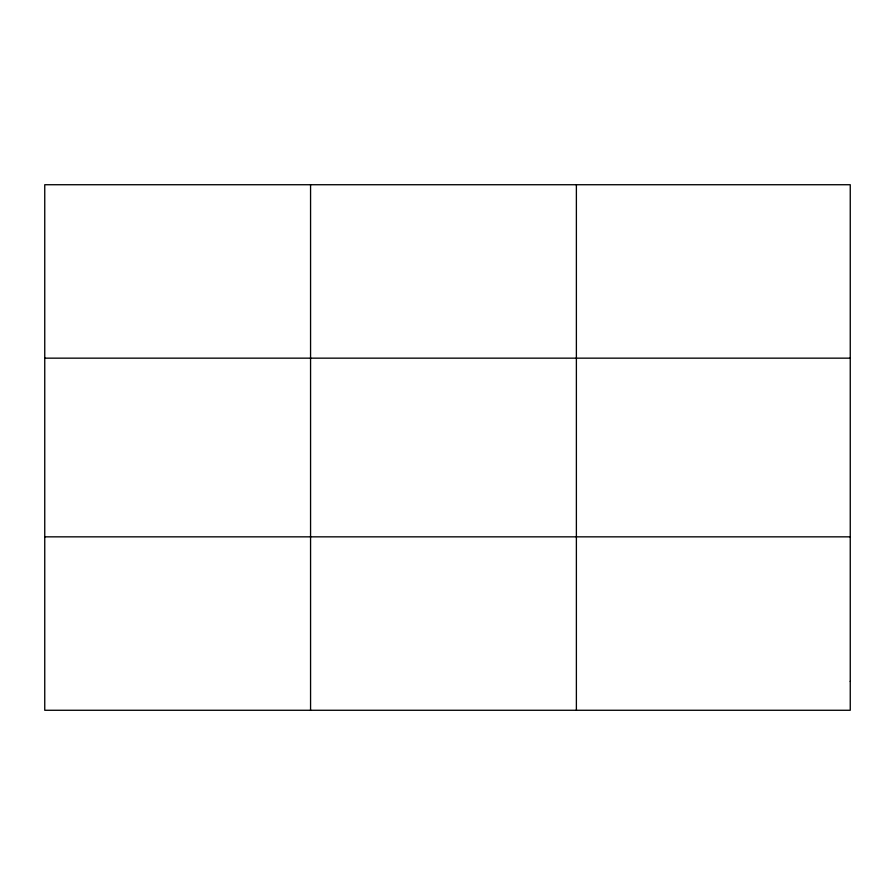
<?xml version="1.0" encoding="UTF-8"?>
<svg xmlns="http://www.w3.org/2000/svg" width="895" height="895" viewBox="0 0 895 895"><rect width="100%" height="100%" fill="white"/><g stroke="black" fill="none" stroke-linecap="round" stroke-linejoin="round"><path stroke-width="1.34" d="M310.565 184.728L310.565 710.272M576.38 184.728L576.38 710.272M44.75 358.157L850.25 358.157M44.75 536.843L850.25 536.843M850.25 681.375L850.25 710.272L44.75 710.272L44.75 184.728L850.25 184.728L850.25 681.375"/></g></svg>
